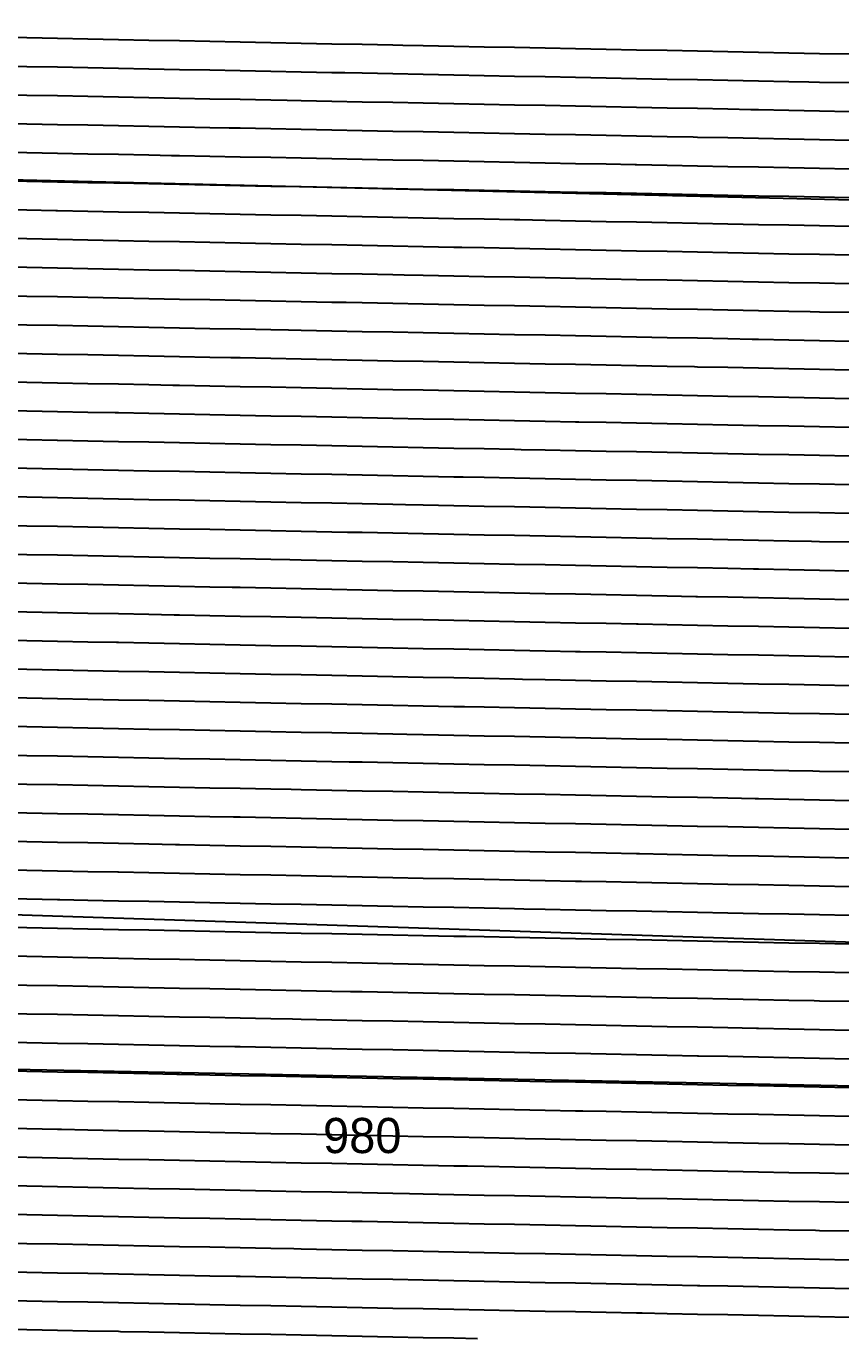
# Model space of a CAD drawing. Header units: metres. Extents: x 2416 to 4584, y 37 to 133.
# Drawn here: x 3157.6 to 3215.5, y 38.7 to 132 of the extents above; entities that cross this region are included whole.
import ezdxf
from ezdxf.enums import TextEntityAlignment as Align

# ---------------------------------------------------------------- set-up
doc = ezdxf.new("R2010")
doc.units = ezdxf.units.M
for name, color, linetype in [('Vs_1000', 7, 'Continuous'), ('Vs_1020', 7, 'Continuous'), ('Vs_1040', 7, 'Continuous'), ('Vs_1060', 7, 'Continuous'), ('Vs_1080', 7, 'Continuous'), ('Vs_1100', 7, 'Continuous'), ('Vs_1120', 7, 'Continuous'), ('Vs_220', 7, 'Continuous'), ('Vs_240', 7, 'Continuous'), ('Vs_260', 7, 'Continuous'), ('Vs_280', 7, 'Continuous'), ('Vs_300', 7, 'Continuous'), ('Vs_320', 7, 'Continuous'), ('Vs_340', 7, 'Continuous'), ('Vs_360', 7, 'Continuous'), ('Vs_380', 7, 'Continuous'), ('Vs_400', 7, 'Continuous'), ('Vs_420', 7, 'Continuous'), ('Vs_440', 7, 'Continuous'), ('Vs_460', 7, 'Continuous'), ('Vs_480', 7, 'Continuous'), ('Vs_500', 7, 'Continuous'), ('Vs_520', 7, 'Continuous'), ('Vs_540', 7, 'Continuous'), ('Vs_560', 7, 'Continuous'), ('Vs_580', 7, 'Continuous'), ('Vs_600', 7, 'Continuous'), ('Vs_620', 7, 'Continuous'), ('Vs_640', 7, 'Continuous'), ('Vs_660', 7, 'Continuous'), ('Vs_680', 7, 'Continuous'), ('Vs_700', 7, 'Continuous'), ('Vs_720', 7, 'Continuous'), ('Vs_740', 7, 'Continuous'), ('Vs_760', 7, 'Continuous'), ('Vs_780', 7, 'Continuous'), ('Vs_800', 7, 'Continuous'), ('Vs_820', 7, 'Continuous'), ('Vs_840', 7, 'Continuous'), ('Vs_860', 7, 'Continuous'), ('Vs_880', 7, 'Continuous'), ('Vs_900', 7, 'Continuous'), ('Vs_920', 7, 'Continuous'), ('Vs_940', 7, 'Continuous'), ('Vs_960', 7, 'Continuous'), ('Vs_980', 7, 'Continuous')]:
    doc.layers.add(name, color=color, linetype=linetype)

msp = doc.modelspace()

# ---------------------------------------------------------------- linework, layer by layer
at = {"layer": 'Vs_1000'}
msp.add_lwpolyline([(3216.149, 50.406), (3213.981, 50.449), (3211.813, 50.492), (3209.645, 50.535), (3207.477, 50.578), (3205.309, 50.621), (3203.141, 50.664), (3200.973, 50.706), (3198.805, 50.749), (3196.636, 50.792), (3194.468, 50.835), (3192.3, 50.878), (3190.132, 50.921), (3188.939, 50.945), (3187.964, 50.964), (3185.796, 51.007), (3183.628, 51.05), (3181.46, 51.093), (3179.292, 51.136), (3177.124, 51.179), (3174.956, 51.222), (3172.788, 51.265), (3170.62, 51.307), (3168.452, 51.35), (3166.283, 51.393), (3164.115, 51.436), (3161.947, 51.479), (3159.779, 51.522), (3157.611, 51.565), (3155.946, 51.598)], dxfattribs=at)
at = {"layer": 'Vs_1020'}
msp.add_lwpolyline([(3216.149, 48.365), (3213.981, 48.408), (3211.813, 48.451), (3209.645, 48.494), (3207.477, 48.536), (3205.309, 48.579), (3203.141, 48.622), (3200.973, 48.665), (3198.805, 48.708), (3196.636, 48.751), (3194.468, 48.794), (3192.3, 48.837), (3190.132, 48.88), (3187.964, 48.923), (3185.796, 48.966), (3184.827, 48.985), (3183.628, 49.009), (3181.46, 49.052), (3179.292, 49.095), (3177.124, 49.137), (3174.956, 49.18), (3172.788, 49.223), (3170.62, 49.266), (3168.452, 49.309), (3166.283, 49.352), (3164.115, 49.395), (3161.947, 49.438), (3159.779, 49.481), (3157.611, 49.524), (3155.443, 49.567)], dxfattribs=at)
at = {"layer": 'Vs_1040'}
msp.add_lwpolyline([(3216.149, 46.324), (3213.981, 46.366), (3213.708, 46.372), (3211.813, 46.409), (3209.645, 46.452), (3207.477, 46.495), (3205.309, 46.538), (3203.141, 46.581), (3200.973, 46.624), (3198.805, 46.667), (3196.636, 46.71), (3194.468, 46.753), (3192.3, 46.796), (3190.132, 46.839), (3187.964, 46.882), (3185.796, 46.925), (3183.628, 46.967), (3181.46, 47.01), (3180.715, 47.025), (3179.292, 47.053), (3177.124, 47.096), (3174.956, 47.139), (3172.788, 47.182), (3170.62, 47.225), (3168.452, 47.268), (3166.283, 47.311), (3164.115, 47.354), (3161.947, 47.397), (3159.779, 47.44), (3157.611, 47.483), (3155.443, 47.526)], dxfattribs=at)
at = {"layer": 'Vs_1060'}
msp.add_lwpolyline([(3216.149, 44.282), (3213.981, 44.325), (3211.813, 44.368), (3209.645, 44.411), (3209.596, 44.412), (3207.477, 44.454), (3205.309, 44.497), (3203.141, 44.54), (3200.973, 44.583), (3198.805, 44.626), (3196.636, 44.669), (3194.468, 44.712), (3192.3, 44.755), (3190.132, 44.797), (3187.964, 44.84), (3185.796, 44.883), (3183.628, 44.926), (3181.46, 44.969), (3179.292, 45.012), (3177.124, 45.055), (3176.603, 45.065), (3174.956, 45.098), (3172.788, 45.141), (3170.62, 45.184), (3168.452, 45.227), (3166.283, 45.27), (3164.115, 45.313), (3161.947, 45.356), (3159.779, 45.398), (3157.611, 45.441), (3155.443, 45.484)], dxfattribs=at)
at = {"layer": 'Vs_1080'}
msp.add_lwpolyline([(3216.149, 42.241), (3213.981, 42.284), (3211.813, 42.327), (3209.645, 42.37), (3207.477, 42.413), (3205.484, 42.452), (3205.309, 42.456), (3203.141, 42.499), (3200.973, 42.542), (3198.805, 42.585), (3196.636, 42.627), (3194.468, 42.67), (3192.3, 42.713), (3190.132, 42.756), (3187.964, 42.799), (3185.796, 42.842), (3183.628, 42.885), (3181.46, 42.928), (3179.292, 42.971), (3177.124, 43.014), (3174.956, 43.057), (3172.788, 43.1), (3172.491, 43.106), (3170.62, 43.143), (3168.452, 43.186), (3166.283, 43.228), (3164.115, 43.271), (3161.947, 43.314), (3159.779, 43.357), (3157.611, 43.4), (3155.443, 43.443)], dxfattribs=at)
at = {"layer": 'Vs_1100'}
msp.add_lwpolyline([(3216.149, 40.2), (3213.981, 40.243), (3211.813, 40.286), (3209.645, 40.329), (3207.477, 40.372), (3205.309, 40.415), (3203.141, 40.457), (3201.372, 40.492), (3200.973, 40.5), (3198.805, 40.543), (3196.636, 40.586), (3194.468, 40.629), (3192.3, 40.672), (3190.132, 40.715), (3187.964, 40.758), (3185.796, 40.801), (3183.628, 40.844), (3181.46, 40.887), (3179.292, 40.93), (3177.124, 40.973), (3174.956, 41.016), (3172.788, 41.058), (3170.62, 41.101), (3168.452, 41.144), (3168.379, 41.146), (3166.283, 41.187), (3164.115, 41.23), (3161.947, 41.273), (3159.779, 41.316), (3157.611, 41.359), (3155.443, 41.402)], dxfattribs=at)
at = {"layer": 'Vs_1120'}
msp.add_lwpolyline([(3189.668, 38.683), (3187.964, 38.717), (3185.796, 38.76), (3183.628, 38.803), (3181.46, 38.846), (3179.292, 38.888), (3177.124, 38.931), (3174.956, 38.974), (3172.788, 39.017), (3170.62, 39.06), (3168.452, 39.103), (3166.283, 39.146), (3164.268, 39.186), (3164.115, 39.189), (3161.947, 39.232), (3159.779, 39.275), (3157.611, 39.318), (3155.443, 39.361)], dxfattribs=at)
at = {"layer": 'Vs_220'}
msp.add_lwpolyline([(3216.149, 130.013), (3213.981, 130.056), (3211.813, 130.099), (3209.645, 130.142), (3207.477, 130.185), (3205.309, 130.228), (3203.141, 130.271), (3200.973, 130.314), (3198.805, 130.357), (3196.636, 130.4), (3194.468, 130.443), (3192.3, 130.486), (3190.132, 130.529), (3187.964, 130.571), (3185.796, 130.614), (3184.339, 130.643), (3183.628, 130.657), (3181.46, 130.7), (3179.292, 130.743), (3177.124, 130.786), (3174.956, 130.829), (3172.788, 130.872), (3170.62, 130.915), (3168.452, 130.958), (3166.283, 131.001), (3164.115, 131.044), (3161.947, 131.087), (3159.779, 131.13), (3157.611, 131.172), (3155.443, 131.215)], dxfattribs=at)
at = {"layer": 'Vs_240'}
msp.add_lwpolyline([(3216.149, 127.972), (3213.981, 128.015), (3213.22, 128.03), (3211.813, 128.058), (3209.645, 128.101), (3207.477, 128.144), (3205.309, 128.187), (3203.141, 128.23), (3200.973, 128.273), (3198.805, 128.316), (3196.636, 128.359), (3194.468, 128.401), (3192.3, 128.444), (3190.132, 128.487), (3187.964, 128.53), (3185.796, 128.573), (3183.628, 128.616), (3181.46, 128.659), (3180.227, 128.683), (3179.292, 128.702), (3177.124, 128.745), (3174.956, 128.788), (3172.788, 128.831), (3170.62, 128.874), (3168.452, 128.917), (3166.283, 128.96), (3164.115, 129.002), (3161.947, 129.045), (3159.779, 129.088), (3157.611, 129.131), (3155.443, 129.174)], dxfattribs=at)
at = {"layer": 'Vs_260'}
msp.add_lwpolyline([(3216.149, 125.931), (3213.981, 125.974), (3211.813, 126.017), (3209.645, 126.06), (3209.108, 126.07), (3207.477, 126.103), (3205.309, 126.146), (3203.141, 126.189), (3200.973, 126.231), (3198.805, 126.274), (3196.636, 126.317), (3194.468, 126.36), (3192.3, 126.403), (3190.132, 126.446), (3187.964, 126.489), (3185.796, 126.532), (3183.628, 126.575), (3181.46, 126.618), (3179.292, 126.661), (3177.124, 126.704), (3176.115, 126.724), (3174.956, 126.747), (3172.788, 126.79), (3170.62, 126.832), (3168.452, 126.875), (3166.283, 126.918), (3164.115, 126.961), (3161.947, 127.004), (3159.779, 127.047), (3157.611, 127.09), (3155.443, 127.133)], dxfattribs=at)
at = {"layer": 'Vs_280'}
for points in [[(2704.082, 132.006), (3703.964, 107.897)], [(3216.149, 123.89), (3213.981, 123.933), (3211.813, 123.976), (3209.645, 124.019), (3207.477, 124.061), (3205.309, 124.104), (3204.996, 124.111), (3203.141, 124.147), (3200.973, 124.19), (3198.805, 124.233), (3196.636, 124.276), (3194.468, 124.319), (3192.3, 124.362), (3190.132, 124.405), (3187.964, 124.448), (3185.796, 124.491), (3183.628, 124.534), (3181.46, 124.577), (3179.292, 124.62), (3177.124, 124.662), (3174.956, 124.705), (3172.788, 124.748), (3172.003, 124.764), (3170.62, 124.791), (3168.452, 124.834), (3166.283, 124.877), (3164.115, 124.92), (3161.947, 124.963), (3159.779, 125.006), (3157.611, 125.049), (3155.443, 125.092)]]:
    msp.add_lwpolyline(points, dxfattribs=at)
at = {"layer": 'Vs_300'}
msp.add_lwpolyline([(3216.149, 121.849), (3213.981, 121.891), (3211.813, 121.934), (3209.645, 121.977), (3207.477, 122.02), (3205.309, 122.063), (3203.141, 122.106), (3200.973, 122.149), (3200.884, 122.151), (3198.805, 122.192), (3196.636, 122.235), (3194.468, 122.278), (3192.3, 122.321), (3190.132, 122.364), (3187.964, 122.407), (3185.796, 122.45), (3183.628, 122.492), (3181.46, 122.535), (3179.292, 122.578), (3177.124, 122.621), (3174.956, 122.664), (3172.788, 122.707), (3170.62, 122.75), (3168.452, 122.793), (3167.891, 122.804), (3166.283, 122.836), (3164.115, 122.879), (3161.947, 122.922), (3159.779, 122.965), (3157.611, 123.008), (3155.443, 123.05)], dxfattribs=at)
at = {"layer": 'Vs_320'}
msp.add_lwpolyline([(3216.149, 119.807), (3213.981, 119.85), (3211.813, 119.893), (3209.645, 119.936), (3207.477, 119.979), (3205.309, 120.022), (3203.141, 120.065), (3200.973, 120.108), (3198.805, 120.151), (3196.772, 120.191), (3196.636, 120.194), (3194.468, 120.237), (3192.3, 120.279), (3190.132, 120.322), (3187.964, 120.365), (3185.796, 120.408), (3183.628, 120.451), (3181.46, 120.494), (3179.292, 120.537), (3177.124, 120.58), (3174.956, 120.623), (3172.788, 120.666), (3170.62, 120.709), (3168.452, 120.752), (3166.283, 120.795), (3164.115, 120.838), (3163.779, 120.844), (3161.947, 120.88), (3159.779, 120.923), (3157.611, 120.966), (3155.443, 121.009)], dxfattribs=at)
at = {"layer": 'Vs_340'}
msp.add_lwpolyline([(3216.149, 117.766), (3213.981, 117.809), (3211.813, 117.852), (3209.645, 117.895), (3207.477, 117.938), (3205.309, 117.981), (3203.141, 118.024), (3200.973, 118.067), (3198.805, 118.109), (3196.636, 118.152), (3194.468, 118.195), (3192.66, 118.231), (3192.3, 118.238), (3190.132, 118.281), (3187.964, 118.324), (3185.796, 118.367), (3183.628, 118.41), (3181.46, 118.453), (3179.292, 118.496), (3177.124, 118.539), (3174.956, 118.582), (3172.788, 118.625), (3170.62, 118.668), (3168.452, 118.71), (3166.283, 118.753), (3164.115, 118.796), (3161.947, 118.839), (3159.779, 118.882), (3159.668, 118.884), (3157.611, 118.925), (3155.443, 118.968)], dxfattribs=at)
at = {"layer": 'Vs_360'}
msp.add_lwpolyline([(3216.149, 115.725), (3213.981, 115.768), (3211.813, 115.811), (3209.645, 115.854), (3207.477, 115.897), (3205.309, 115.939), (3203.141, 115.982), (3200.973, 116.025), (3198.805, 116.068), (3196.636, 116.111), (3194.468, 116.154), (3192.3, 116.197), (3190.132, 116.24), (3188.548, 116.271), (3187.964, 116.283), (3185.796, 116.326), (3183.628, 116.369), (3181.46, 116.412), (3179.292, 116.455), (3177.124, 116.498), (3174.956, 116.54), (3172.788, 116.583), (3170.62, 116.626), (3168.452, 116.669), (3166.283, 116.712), (3164.115, 116.755), (3161.947, 116.798), (3159.779, 116.841), (3157.611, 116.884), (3155.556, 116.925)], dxfattribs=at)
at = {"layer": 'Vs_380'}
msp.add_lwpolyline([(3216.149, 113.684), (3213.981, 113.727), (3211.813, 113.769), (3209.645, 113.812), (3207.477, 113.855), (3205.309, 113.898), (3203.141, 113.941), (3200.973, 113.984), (3198.805, 114.027), (3196.636, 114.07), (3194.468, 114.113), (3192.3, 114.156), (3190.132, 114.199), (3187.964, 114.242), (3185.796, 114.285), (3184.437, 114.312), (3183.628, 114.328), (3181.46, 114.37), (3179.292, 114.413), (3177.124, 114.456), (3174.956, 114.499), (3172.788, 114.542), (3170.62, 114.585), (3168.452, 114.628), (3166.283, 114.671), (3164.115, 114.714), (3161.947, 114.757), (3159.779, 114.8), (3157.611, 114.843), (3155.443, 114.886)], dxfattribs=at)
at = {"layer": 'Vs_400'}
msp.add_lwpolyline([(3216.149, 111.642), (3213.981, 111.685), (3213.317, 111.698), (3211.813, 111.728), (3209.645, 111.771), (3207.477, 111.814), (3205.309, 111.857), (3203.141, 111.9), (3200.973, 111.943), (3198.805, 111.986), (3196.636, 112.029), (3194.468, 112.072), (3192.3, 112.115), (3190.132, 112.158), (3187.964, 112.2), (3185.796, 112.243), (3183.628, 112.286), (3181.46, 112.329), (3180.325, 112.352), (3179.292, 112.372), (3177.124, 112.415), (3174.956, 112.458), (3172.788, 112.501), (3170.62, 112.544), (3168.452, 112.587), (3166.283, 112.63), (3164.115, 112.673), (3161.947, 112.716), (3159.779, 112.759), (3157.611, 112.801), (3155.443, 112.844)], dxfattribs=at)
at = {"layer": 'Vs_420'}
msp.add_lwpolyline([(3216.149, 109.601), (3213.981, 109.644), (3211.813, 109.687), (3209.645, 109.73), (3209.206, 109.739), (3207.477, 109.773), (3205.309, 109.816), (3203.141, 109.859), (3200.973, 109.902), (3198.805, 109.945), (3196.636, 109.988), (3194.468, 110.03), (3192.3, 110.073), (3190.132, 110.116), (3187.964, 110.159), (3185.796, 110.202), (3183.628, 110.245), (3181.46, 110.288), (3179.292, 110.331), (3177.124, 110.374), (3176.213, 110.392), (3174.956, 110.417), (3172.788, 110.46), (3170.62, 110.503), (3168.452, 110.546), (3166.283, 110.589), (3164.115, 110.631), (3161.947, 110.674), (3159.779, 110.717), (3157.611, 110.76), (3155.443, 110.803)], dxfattribs=at)
at = {"layer": 'Vs_440'}
msp.add_lwpolyline([(3216.149, 107.56), (3213.981, 107.603), (3211.813, 107.646), (3209.645, 107.689), (3207.477, 107.732), (3205.309, 107.775), (3205.094, 107.779), (3203.141, 107.818), (3200.973, 107.86), (3198.805, 107.903), (3196.636, 107.946), (3194.468, 107.989), (3192.3, 108.032), (3190.132, 108.075), (3187.964, 108.118), (3185.796, 108.161), (3183.628, 108.204), (3181.46, 108.247), (3179.292, 108.29), (3177.124, 108.333), (3174.956, 108.376), (3172.788, 108.419), (3172.101, 108.432), (3170.62, 108.461), (3168.452, 108.504), (3166.283, 108.547), (3164.115, 108.59), (3161.947, 108.633), (3159.779, 108.676), (3157.611, 108.719), (3155.443, 108.762)], dxfattribs=at)
at = {"layer": 'Vs_460'}
msp.add_lwpolyline([(3216.149, 105.519), (3213.981, 105.562), (3211.813, 105.605), (3209.645, 105.648), (3207.477, 105.69), (3205.309, 105.733), (3203.141, 105.776), (3200.982, 105.819), (3200.973, 105.819), (3198.805, 105.862), (3196.636, 105.905), (3194.468, 105.948), (3192.3, 105.991), (3190.132, 106.034), (3187.964, 106.077), (3185.796, 106.12), (3183.628, 106.163), (3181.46, 106.206), (3179.292, 106.249), (3177.124, 106.291), (3174.956, 106.334), (3172.788, 106.377), (3170.62, 106.42), (3168.452, 106.463), (3167.989, 106.472), (3166.283, 106.506), (3164.115, 106.549), (3161.947, 106.592), (3159.779, 106.635), (3157.611, 106.678), (3155.443, 106.721)], dxfattribs=at)
at = {"layer": 'Vs_480'}
msp.add_lwpolyline([(3216.149, 103.478), (3213.981, 103.52), (3211.813, 103.563), (3209.645, 103.606), (3207.477, 103.649), (3205.309, 103.692), (3203.141, 103.735), (3200.973, 103.778), (3198.805, 103.821), (3196.87, 103.859), (3196.636, 103.864), (3194.468, 103.907), (3192.3, 103.95), (3190.132, 103.993), (3187.964, 104.036), (3185.796, 104.079), (3183.628, 104.121), (3181.46, 104.164), (3179.292, 104.207), (3177.124, 104.25), (3174.956, 104.293), (3172.788, 104.336), (3170.62, 104.379), (3168.452, 104.422), (3166.283, 104.465), (3164.115, 104.508), (3163.877, 104.513), (3161.947, 104.551), (3159.779, 104.594), (3157.611, 104.637), (3155.443, 104.68)], dxfattribs=at)
at = {"layer": 'Vs_500'}
msp.add_lwpolyline([(3216.149, 101.436), (3213.981, 101.479), (3211.813, 101.522), (3209.645, 101.565), (3207.477, 101.608), (3205.309, 101.651), (3203.141, 101.694), (3200.973, 101.737), (3198.805, 101.78), (3196.636, 101.823), (3194.468, 101.866), (3192.758, 101.899), (3192.3, 101.909), (3190.132, 101.951), (3187.964, 101.994), (3185.796, 102.037), (3183.628, 102.08), (3181.46, 102.123), (3179.292, 102.166), (3177.124, 102.209), (3174.956, 102.252), (3172.788, 102.295), (3170.62, 102.338), (3168.452, 102.381), (3166.283, 102.424), (3164.115, 102.467), (3161.947, 102.51), (3159.779, 102.552), (3159.765, 102.553), (3157.611, 102.595), (3155.443, 102.638)], dxfattribs=at)
at = {"layer": 'Vs_520'}
msp.add_lwpolyline([(3216.149, 99.395), (3213.981, 99.438), (3211.813, 99.481), (3209.645, 99.524), (3207.477, 99.567), (3205.309, 99.61), (3203.141, 99.653), (3200.973, 99.696), (3198.805, 99.739), (3196.636, 99.781), (3194.468, 99.824), (3192.3, 99.867), (3190.132, 99.91), (3188.646, 99.94), (3187.964, 99.953), (3185.796, 99.996), (3183.628, 100.039), (3181.46, 100.082), (3179.292, 100.125), (3177.124, 100.168), (3174.956, 100.211), (3172.788, 100.254), (3170.62, 100.297), (3168.452, 100.34), (3166.283, 100.382), (3164.115, 100.425), (3161.947, 100.468), (3159.779, 100.511), (3157.611, 100.554), (3155.653, 100.593)], dxfattribs=at)
at = {"layer": 'Vs_540'}
msp.add_lwpolyline([(3216.149, 97.354), (3213.981, 97.397), (3211.813, 97.44), (3209.645, 97.483), (3207.477, 97.526), (3205.309, 97.569), (3203.141, 97.611), (3200.973, 97.654), (3198.805, 97.697), (3196.636, 97.74), (3194.468, 97.783), (3192.3, 97.826), (3190.132, 97.869), (3187.964, 97.912), (3185.796, 97.955), (3184.534, 97.98), (3183.628, 97.998), (3181.46, 98.041), (3179.292, 98.084), (3177.124, 98.127), (3174.956, 98.17), (3172.788, 98.212), (3170.62, 98.255), (3168.452, 98.298), (3166.283, 98.341), (3164.115, 98.384), (3161.947, 98.427), (3159.779, 98.47), (3157.611, 98.513), (3155.443, 98.556)], dxfattribs=at)
at = {"layer": 'Vs_560'}
msp.add_lwpolyline([(3216.149, 95.313), (3213.981, 95.356), (3213.415, 95.367), (3211.813, 95.399), (3209.645, 95.441), (3207.477, 95.484), (3205.309, 95.527), (3203.141, 95.57), (3200.973, 95.613), (3198.805, 95.656), (3196.636, 95.699), (3194.468, 95.742), (3192.3, 95.785), (3190.132, 95.828), (3187.964, 95.871), (3185.796, 95.914), (3183.628, 95.957), (3181.46, 96), (3180.422, 96.02), (3179.292, 96.042), (3177.124, 96.085), (3174.956, 96.128), (3172.788, 96.171), (3170.62, 96.214), (3168.452, 96.257), (3166.283, 96.3), (3164.115, 96.343), (3161.947, 96.386), (3159.779, 96.429), (3157.611, 96.472), (3155.443, 96.515)], dxfattribs=at)
at = {"layer": 'Vs_580'}
msp.add_lwpolyline([(3216.149, 93.271), (3213.981, 93.314), (3211.813, 93.357), (3209.645, 93.4), (3209.303, 93.407), (3207.477, 93.443), (3205.309, 93.486), (3203.141, 93.529), (3200.973, 93.572), (3198.805, 93.615), (3196.636, 93.658), (3194.468, 93.701), (3192.3, 93.744), (3190.132, 93.787), (3187.964, 93.83), (3185.796, 93.872), (3183.628, 93.915), (3181.46, 93.958), (3179.292, 94.001), (3177.124, 94.044), (3176.31, 94.06), (3174.956, 94.087), (3172.788, 94.13), (3170.62, 94.173), (3168.452, 94.216), (3166.283, 94.259), (3164.115, 94.302), (3161.947, 94.345), (3159.779, 94.388), (3157.611, 94.431), (3155.443, 94.473)], dxfattribs=at)
at = {"layer": 'Vs_600'}
msp.add_lwpolyline([(3216.149, 91.23), (3213.981, 91.273), (3211.813, 91.316), (3209.645, 91.359), (3207.477, 91.402), (3205.309, 91.445), (3205.191, 91.447), (3203.141, 91.488), (3200.973, 91.531), (3198.805, 91.574), (3196.636, 91.617), (3194.468, 91.66), (3192.3, 91.702), (3190.132, 91.745), (3187.964, 91.788), (3185.796, 91.831), (3183.628, 91.874), (3181.46, 91.917), (3179.292, 91.96), (3177.124, 92.003), (3174.956, 92.046), (3172.788, 92.089), (3172.198, 92.101), (3170.62, 92.132), (3168.452, 92.175), (3166.283, 92.218), (3164.115, 92.261), (3161.947, 92.303), (3159.779, 92.346), (3157.611, 92.389), (3155.443, 92.432)], dxfattribs=at)
at = {"layer": 'Vs_620'}
msp.add_lwpolyline([(3216.149, 89.189), (3213.981, 89.232), (3211.813, 89.275), (3209.645, 89.318), (3207.477, 89.361), (3205.309, 89.404), (3203.141, 89.447), (3201.079, 89.487), (3200.973, 89.49), (3198.805, 89.532), (3196.636, 89.575), (3194.468, 89.618), (3192.3, 89.661), (3190.132, 89.704), (3187.964, 89.747), (3185.796, 89.79), (3183.628, 89.833), (3181.46, 89.876), (3179.292, 89.919), (3177.124, 89.962), (3174.956, 90.005), (3172.788, 90.048), (3170.62, 90.091), (3168.452, 90.133), (3168.087, 90.141), (3166.283, 90.176), (3164.115, 90.219), (3161.947, 90.262), (3159.779, 90.305), (3157.611, 90.348), (3155.443, 90.391)], dxfattribs=at)
at = {"layer": 'Vs_640'}
msp.add_lwpolyline([(3216.149, 87.148), (3213.981, 87.191), (3211.813, 87.234), (3209.645, 87.277), (3207.477, 87.32), (3205.309, 87.362), (3203.141, 87.405), (3200.973, 87.448), (3198.805, 87.491), (3196.967, 87.528), (3196.636, 87.534), (3194.468, 87.577), (3192.3, 87.62), (3190.132, 87.663), (3187.964, 87.706), (3185.796, 87.749), (3183.628, 87.792), (3181.46, 87.835), (3179.292, 87.878), (3177.124, 87.921), (3174.956, 87.963), (3172.788, 88.006), (3170.62, 88.049), (3168.452, 88.092), (3166.283, 88.135), (3164.115, 88.178), (3163.975, 88.181), (3161.947, 88.221), (3159.779, 88.264), (3157.611, 88.307), (3155.443, 88.35)], dxfattribs=at)
at = {"layer": 'Vs_660'}
msp.add_lwpolyline([(3216.149, 85.107), (3213.981, 85.15), (3211.813, 85.192), (3209.645, 85.235), (3207.477, 85.278), (3205.309, 85.321), (3203.141, 85.364), (3200.973, 85.407), (3198.805, 85.45), (3196.636, 85.493), (3194.468, 85.536), (3192.856, 85.568), (3192.3, 85.579), (3190.132, 85.622), (3187.964, 85.665), (3185.796, 85.708), (3183.628, 85.751), (3181.46, 85.793), (3179.292, 85.836), (3177.124, 85.879), (3174.956, 85.922), (3172.788, 85.965), (3170.62, 86.008), (3168.452, 86.051), (3166.283, 86.094), (3164.115, 86.137), (3161.947, 86.18), (3159.863, 86.221), (3159.779, 86.223), (3157.611, 86.266), (3155.443, 86.309)], dxfattribs=at)
at = {"layer": 'Vs_680'}
msp.add_lwpolyline([(3216.149, 83.065), (3213.981, 83.108), (3211.813, 83.151), (3209.645, 83.194), (3207.477, 83.237), (3205.309, 83.28), (3203.141, 83.323), (3200.973, 83.366), (3198.805, 83.409), (3196.636, 83.452), (3194.468, 83.495), (3192.3, 83.538), (3190.132, 83.581), (3188.744, 83.608), (3187.964, 83.623), (3185.796, 83.666), (3183.628, 83.709), (3181.46, 83.752), (3179.292, 83.795), (3177.124, 83.838), (3174.956, 83.881), (3172.788, 83.924), (3170.62, 83.967), (3168.452, 84.01), (3166.283, 84.053), (3164.115, 84.096), (3161.947, 84.139), (3159.779, 84.182), (3157.611, 84.224), (3155.751, 84.261)], dxfattribs=at)
at = {"layer": 'Vs_700'}
msp.add_lwpolyline([(3216.149, 81.024), (3213.981, 81.067), (3211.813, 81.11), (3209.645, 81.153), (3207.477, 81.196), (3205.309, 81.239), (3203.141, 81.282), (3200.973, 81.325), (3198.805, 81.368), (3196.636, 81.411), (3194.468, 81.453), (3192.3, 81.496), (3190.132, 81.539), (3187.964, 81.582), (3185.796, 81.625), (3184.632, 81.648), (3183.628, 81.668), (3181.46, 81.711), (3179.292, 81.754), (3177.124, 81.797), (3174.956, 81.84), (3172.788, 81.883), (3170.62, 81.926), (3168.452, 81.969), (3166.283, 82.012), (3164.115, 82.054), (3161.947, 82.097), (3159.779, 82.14), (3157.611, 82.183), (3155.443, 82.226)], dxfattribs=at)
at = {"layer": 'Vs_720'}
msp.add_lwpolyline([(3216.149, 78.983), (3213.981, 79.026), (3213.513, 79.035), (3211.813, 79.069), (3209.645, 79.112), (3207.477, 79.155), (3205.309, 79.198), (3203.141, 79.241), (3200.973, 79.283), (3198.805, 79.326), (3196.636, 79.369), (3194.468, 79.412), (3192.3, 79.455), (3190.132, 79.498), (3187.964, 79.541), (3185.796, 79.584), (3183.628, 79.627), (3181.46, 79.67), (3180.52, 79.688), (3179.292, 79.713), (3177.124, 79.756), (3174.956, 79.799), (3172.788, 79.842), (3170.62, 79.884), (3168.452, 79.927), (3166.283, 79.97), (3164.115, 80.013), (3161.947, 80.056), (3159.779, 80.099), (3157.611, 80.142), (3155.443, 80.185)], dxfattribs=at)
at = {"layer": 'Vs_740'}
msp.add_lwpolyline([(3216.149, 76.942), (3213.981, 76.985), (3211.813, 77.028), (3209.645, 77.071), (3209.401, 77.075), (3207.477, 77.113), (3205.309, 77.156), (3203.141, 77.199), (3200.973, 77.242), (3198.805, 77.285), (3196.636, 77.328), (3194.468, 77.371), (3192.3, 77.414), (3190.132, 77.457), (3187.964, 77.5), (3185.796, 77.543), (3183.628, 77.586), (3181.46, 77.629), (3179.292, 77.672), (3177.124, 77.714), (3176.408, 77.729), (3174.956, 77.757), (3172.788, 77.8), (3170.62, 77.843), (3168.452, 77.886), (3166.283, 77.929), (3164.115, 77.972), (3161.947, 78.015), (3159.779, 78.058), (3157.611, 78.101), (3155.443, 78.144)], dxfattribs=at)
at = {"layer": 'Vs_760'}
msp.add_lwpolyline([(3216.149, 74.901), (3213.981, 74.943), (3211.813, 74.986), (3209.645, 75.029), (3207.477, 75.072), (3205.309, 75.115), (3205.289, 75.116), (3203.141, 75.158), (3200.973, 75.201), (3198.805, 75.244), (3196.636, 75.287), (3194.468, 75.33), (3192.3, 75.373), (3190.132, 75.416), (3187.964, 75.459), (3185.796, 75.502), (3183.628, 75.544), (3181.46, 75.587), (3179.292, 75.63), (3177.124, 75.673), (3174.956, 75.716), (3172.788, 75.759), (3172.296, 75.769), (3170.62, 75.802), (3168.452, 75.845), (3166.283, 75.888), (3164.115, 75.931), (3161.947, 75.974), (3159.779, 76.017), (3157.611, 76.06), (3155.443, 76.103)], dxfattribs=at)
at = {"layer": 'Vs_780'}
msp.add_lwpolyline([(3216.149, 72.859), (3213.981, 72.902), (3211.813, 72.945), (3209.645, 72.988), (3207.477, 73.031), (3205.309, 73.074), (3203.141, 73.117), (3201.177, 73.156), (3200.973, 73.16), (3198.805, 73.203), (3196.636, 73.246), (3194.468, 73.289), (3192.3, 73.332), (3190.132, 73.374), (3187.964, 73.417), (3185.796, 73.46), (3183.628, 73.503), (3181.46, 73.546), (3179.292, 73.589), (3177.124, 73.632), (3174.956, 73.675), (3172.788, 73.718), (3170.62, 73.761), (3168.452, 73.804), (3168.184, 73.809), (3166.283, 73.847), (3164.115, 73.89), (3161.947, 73.933), (3159.779, 73.975), (3157.611, 74.018), (3155.443, 74.061)], dxfattribs=at)
at = {"layer": 'Vs_800'}
msp.add_lwpolyline([(3216.149, 70.818), (3213.981, 70.861), (3211.813, 70.904), (3209.645, 70.947), (3207.477, 70.99), (3205.309, 71.033), (3203.141, 71.076), (3200.973, 71.119), (3198.805, 71.162), (3197.065, 71.196), (3196.636, 71.204), (3194.468, 71.247), (3192.3, 71.29), (3190.132, 71.333), (3187.964, 71.376), (3185.796, 71.419), (3183.628, 71.462), (3181.46, 71.505), (3179.292, 71.548), (3177.124, 71.591), (3174.956, 71.634), (3172.788, 71.677), (3170.62, 71.72), (3168.452, 71.763), (3166.283, 71.805), (3164.115, 71.848), (3164.072, 71.849), (3161.947, 71.891), (3159.779, 71.934), (3157.611, 71.977), (3155.443, 72.02)], dxfattribs=at)
at = {"layer": 'Vs_820'}
for points in [[(3070.464, 71.662), (3703.964, 50.903)], [(3216.149, 68.777), (3213.981, 68.82), (3211.813, 68.863), (3209.645, 68.906), (3207.477, 68.949), (3205.309, 68.992), (3203.141, 69.034), (3200.973, 69.077), (3198.805, 69.12), (3196.636, 69.163), (3194.468, 69.206), (3192.953, 69.236), (3192.3, 69.249), (3190.132, 69.292), (3187.964, 69.335), (3185.796, 69.378), (3183.628, 69.421), (3181.46, 69.464), (3179.292, 69.507), (3177.124, 69.55), (3174.956, 69.593), (3172.788, 69.635), (3170.62, 69.678), (3168.452, 69.721), (3166.283, 69.764), (3164.115, 69.807), (3161.947, 69.85), (3159.96, 69.889), (3159.779, 69.893), (3157.611, 69.936), (3155.443, 69.979)]]:
    msp.add_lwpolyline(points, dxfattribs=at)
at = {"layer": 'Vs_840'}
msp.add_lwpolyline([(3216.149, 66.736), (3213.981, 66.779), (3211.813, 66.822), (3209.645, 66.864), (3207.477, 66.907), (3205.309, 66.95), (3203.141, 66.993), (3200.973, 67.036), (3198.805, 67.079), (3196.636, 67.122), (3194.468, 67.165), (3192.3, 67.208), (3190.132, 67.251), (3188.841, 67.276), (3187.964, 67.294), (3185.796, 67.337), (3183.628, 67.38), (3181.46, 67.423), (3179.292, 67.465), (3177.124, 67.508), (3174.956, 67.551), (3172.788, 67.594), (3170.62, 67.637), (3168.452, 67.68), (3166.283, 67.723), (3164.115, 67.766), (3161.947, 67.809), (3159.779, 67.852), (3157.611, 67.895), (3155.849, 67.93)], dxfattribs=at)
at = {"layer": 'Vs_860'}
msp.add_lwpolyline([(3216.149, 64.694), (3213.981, 64.737), (3211.813, 64.78), (3209.645, 64.823), (3207.477, 64.866), (3205.309, 64.909), (3203.141, 64.952), (3200.973, 64.995), (3198.805, 65.038), (3196.636, 65.081), (3194.468, 65.124), (3192.3, 65.167), (3190.132, 65.21), (3187.964, 65.253), (3185.796, 65.295), (3184.729, 65.317), (3183.628, 65.338), (3181.46, 65.381), (3179.292, 65.424), (3177.124, 65.467), (3174.956, 65.51), (3172.788, 65.553), (3170.62, 65.596), (3168.452, 65.639), (3166.283, 65.682), (3164.115, 65.725), (3161.947, 65.768), (3159.779, 65.811), (3157.611, 65.854), (3155.443, 65.896)], dxfattribs=at)
at = {"layer": 'Vs_880'}
msp.add_lwpolyline([(3216.149, 62.653), (3213.981, 62.696), (3213.61, 62.704), (3211.813, 62.739), (3209.645, 62.782), (3207.477, 62.825), (3205.309, 62.868), (3203.141, 62.911), (3200.973, 62.954), (3198.805, 62.997), (3196.636, 63.04), (3194.468, 63.083), (3192.3, 63.125), (3190.132, 63.168), (3187.964, 63.211), (3185.796, 63.254), (3183.628, 63.297), (3181.46, 63.34), (3180.618, 63.357), (3179.292, 63.383), (3177.124, 63.426), (3174.956, 63.469), (3172.788, 63.512), (3170.62, 63.555), (3168.452, 63.598), (3166.283, 63.641), (3164.115, 63.684), (3161.947, 63.726), (3159.779, 63.769), (3157.611, 63.812), (3155.443, 63.855)], dxfattribs=at)
at = {"layer": 'Vs_900'}
msp.add_lwpolyline([(3216.149, 60.612), (3213.981, 60.655), (3211.813, 60.698), (3209.645, 60.741), (3209.498, 60.744), (3207.477, 60.784), (3205.309, 60.827), (3203.141, 60.87), (3200.973, 60.913), (3198.805, 60.955), (3196.636, 60.998), (3194.468, 61.041), (3192.3, 61.084), (3190.132, 61.127), (3187.964, 61.17), (3185.796, 61.213), (3183.628, 61.256), (3181.46, 61.299), (3179.292, 61.342), (3177.124, 61.385), (3176.506, 61.397), (3174.956, 61.428), (3172.788, 61.471), (3170.62, 61.514), (3168.452, 61.556), (3166.283, 61.599), (3164.115, 61.642), (3161.947, 61.685), (3159.779, 61.728), (3157.611, 61.771), (3155.443, 61.814)], dxfattribs=at)
at = {"layer": 'Vs_920'}
msp.add_lwpolyline([(3216.149, 58.571), (3213.981, 58.614), (3211.813, 58.657), (3209.645, 58.7), (3207.477, 58.743), (3205.387, 58.784), (3205.309, 58.785), (3203.141, 58.828), (3200.973, 58.871), (3198.805, 58.914), (3196.636, 58.957), (3194.468, 59), (3192.3, 59.043), (3190.132, 59.086), (3187.964, 59.129), (3185.796, 59.172), (3183.628, 59.215), (3181.46, 59.258), (3179.292, 59.301), (3177.124, 59.344), (3174.956, 59.386), (3172.788, 59.429), (3172.394, 59.437), (3170.62, 59.472), (3168.452, 59.515), (3166.283, 59.558), (3164.115, 59.601), (3161.947, 59.644), (3159.779, 59.687), (3157.611, 59.73), (3155.443, 59.773)], dxfattribs=at)
at = {"layer": 'Vs_940'}
for points in [[(2418.3, 72.575), (3381.71, 53.369)], [(3216.149, 56.53), (3213.981, 56.573), (3211.813, 56.615), (3209.645, 56.658), (3207.477, 56.701), (3205.309, 56.744), (3203.141, 56.787), (3201.275, 56.824), (3200.973, 56.83), (3198.805, 56.873), (3196.636, 56.916), (3194.468, 56.959), (3192.3, 57.002), (3190.132, 57.045), (3187.964, 57.088), (3185.796, 57.131), (3183.628, 57.174), (3181.46, 57.216), (3179.292, 57.259), (3177.124, 57.302), (3174.956, 57.345), (3172.788, 57.388), (3170.62, 57.431), (3168.452, 57.474), (3168.282, 57.477), (3166.283, 57.517), (3164.115, 57.56), (3161.947, 57.603), (3159.779, 57.646), (3157.611, 57.689), (3155.443, 57.732)]]:
    msp.add_lwpolyline(points, dxfattribs=at)
at = {"layer": 'Vs_960'}
msp.add_lwpolyline([(3216.149, 54.488), (3213.981, 54.531), (3211.813, 54.574), (3209.645, 54.617), (3207.477, 54.66), (3205.309, 54.703), (3203.141, 54.746), (3200.973, 54.789), (3198.805, 54.832), (3197.163, 54.864), (3196.636, 54.875), (3194.468, 54.918), (3192.3, 54.961), (3190.132, 55.004), (3187.964, 55.046), (3185.796, 55.089), (3183.628, 55.132), (3181.46, 55.175), (3179.292, 55.218), (3177.124, 55.261), (3174.956, 55.304), (3172.788, 55.347), (3170.62, 55.39), (3168.452, 55.433), (3166.283, 55.476), (3164.17, 55.518), (3164.115, 55.519), (3161.947, 55.562), (3159.779, 55.605), (3157.611, 55.647), (3155.443, 55.69)], dxfattribs=at)
at = {"layer": 'Vs_980'}
msp.add_lwpolyline([(3216.149, 52.447), (3213.981, 52.49), (3211.813, 52.533), (3209.645, 52.576), (3207.477, 52.619), (3205.309, 52.662), (3203.141, 52.705), (3200.973, 52.748), (3198.805, 52.791), (3196.636, 52.834), (3194.468, 52.876), (3193.051, 52.905), (3192.3, 52.919), (3190.132, 52.962), (3187.964, 53.005), (3185.796, 53.048), (3183.628, 53.091), (3181.46, 53.134), (3179.292, 53.177), (3177.124, 53.22), (3174.956, 53.263), (3172.788, 53.306), (3170.62, 53.349), (3168.452, 53.392), (3166.283, 53.435), (3164.115, 53.477), (3161.947, 53.52), (3160.058, 53.558), (3159.779, 53.563), (3157.611, 53.606), (3155.443, 53.649)], dxfattribs=at)

# ---------------------------------------------------------------- texts
msp.add_text('980', height=2.5, dxfattribs=at).set_placement((3181.46, 53.134), align=Align.MIDDLE_CENTER)

doc.saveas('drawing.dxf')
